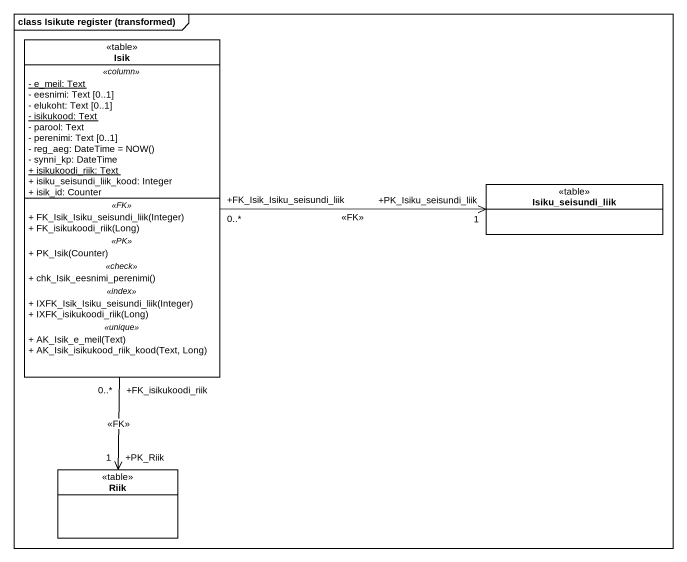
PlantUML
@startuml
mainframe class Isikute register (transformed)
hide circle
hide empty members
skinparam classAttributeIconSize 0
class Isik <<table>> {
  .. <<column>> ..
  {static} - e_meil: Text
  - eesnimi: Text [0..1]
  - elukoht: Text [0..1]
  {static} - isikukood: Text
  - parool: Text
  - perenimi: Text [0..1]
  {field} - reg_aeg: DateTime = NOW()
  - synni_kp: DateTime
  {static} + isikukoodi_riik: Text
  + isiku_seisundi_liik_kood: Integer
  + isik_id: Counter
  .. <<FK>> ..
  + FK_Isik_Isiku_seisundi_liik(Integer)
  + FK_isikukoodi_riik(Long)
  .. <<PK>> ..
  + PK_Isik(Counter)
  .. <<check>> ..
  + chk_Isik_eesnimi_perenimi()
  .. <<index>> ..
  + IXFK_Isik_Isiku_seisundi_liik(Integer)
  + IXFK_isikukoodi_riik(Long)
  .. <<unique>> ..
  + AK_Isik_e_meil(Text)
  + AK_Isik_isikukood_riik_kood(Text, Long)
}
class Isiku_seisundi_liik <<table>>
class Riik <<table>>
Isik "+FK_Isik_Isiku_seisundi_liik\n0..*" -right-> "+PK_Isiku_seisundi_liik\n1" Isiku_seisundi_liik : <<FK>>
Isik "+FK_isikukoodi_riik\n0..*" --> "+PK_Riik\n1" Riik : <<FK>>
@enduml
